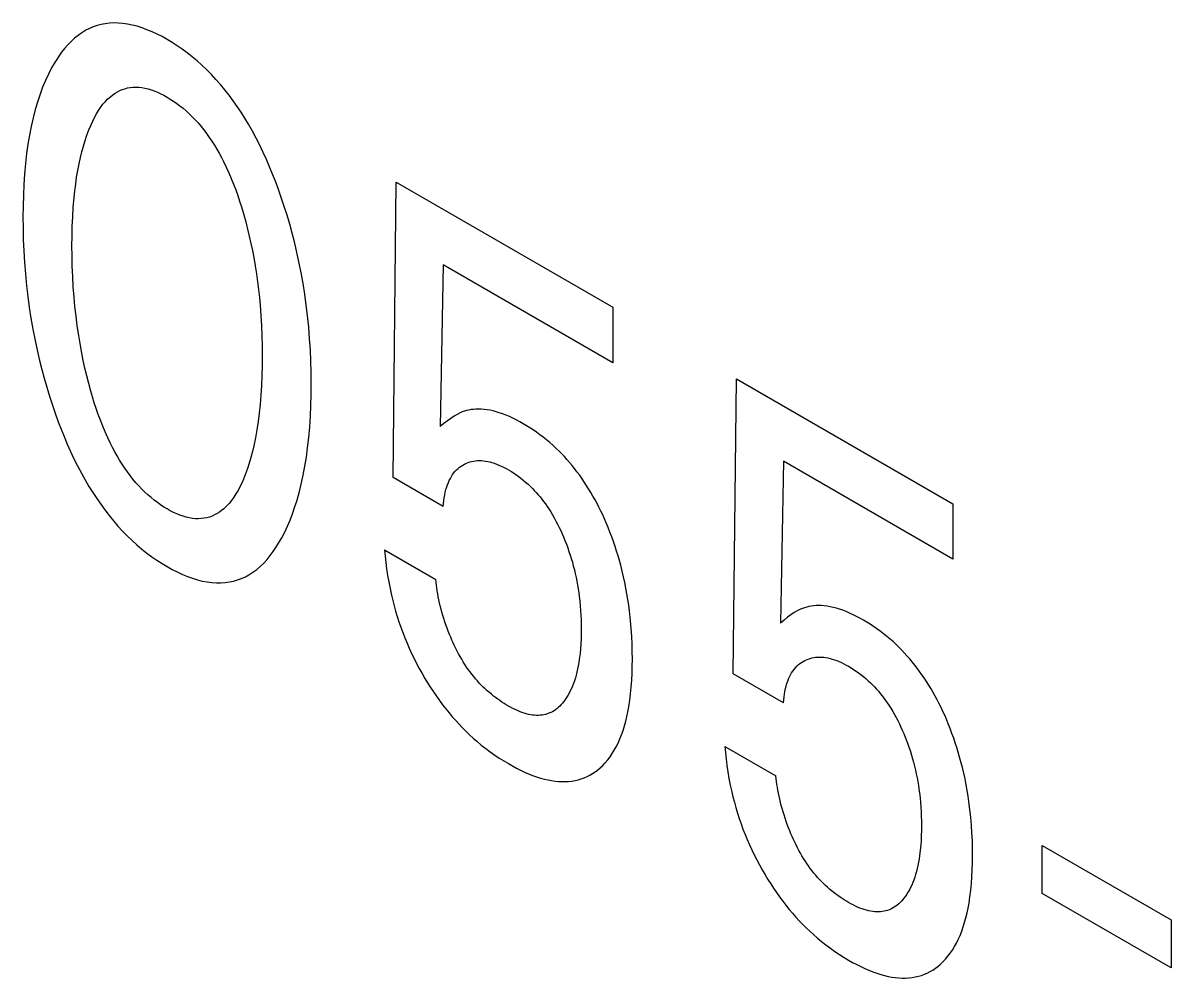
# Model space of a CAD drawing. Extents: x 0 to 420, y 0 to 297.
# Drawn here: x 171.753 to 174.891, y 124.353 to 126.963 of the extents above; entities that cross this region are included whole.
import ezdxf

# ---------------------------------------------------------------- set-up
doc = ezdxf.new("R2010")
doc.units = 0
doc.header["$LTSCALE"] = 23.1
doc.layers.add('40000_ISO', color=7, linetype='CONTINUOUS')

msp = doc.modelspace()

# ---------------------------------------------------------------- linework, layer by layer
at = {"layer": '40000_ISO', "color": 7, "linetype": 'CONTINUOUS'}
for p, q in [((171.9558, 126.9558), (171.9452, 126.9522)), ((171.9668, 126.9588), (171.9558, 126.9558)), ((171.9781, 126.9609), (171.9668, 126.9588)), ((171.9897, 126.9624), (171.9781, 126.9609)), ((172.0016, 126.963), (171.9897, 126.9624)), ((172.0137, 126.9629), (172.0016, 126.963)), ((172.0261, 126.9619), (172.0137, 126.9629)), ((172.039, 126.9601), (172.0261, 126.9619)), ((172.052, 126.9574), (172.039, 126.9601)), ((172.0652, 126.9539), (172.052, 126.9574)), ((172.0786, 126.9497), (172.0652, 126.9539)), ((171.9039, 126.9292), (171.894, 126.9213)), ((171.9142, 126.9365), (171.9039, 126.9292)), ((171.925, 126.9429), (171.9142, 126.9365)), ((171.9349, 126.9479), (171.925, 126.9429)), ((171.9452, 126.9522), (171.9349, 126.9479)), ((172.0921, 126.9447), (172.0786, 126.9497)), ((172.1058, 126.939), (172.0921, 126.9447)), ((172.1195, 126.9326), (172.1058, 126.939)), ((172.1333, 126.9256), (172.1195, 126.9326)), ((172.1471, 126.9179), (172.1333, 126.9256)), ((171.867, 126.8935), (171.8589, 126.8831)), ((171.8756, 126.9034), (171.867, 126.8935)), ((171.8846, 126.9126), (171.8756, 126.9034)), ((171.894, 126.9213), (171.8846, 126.9126)), ((172.1609, 126.9096), (172.1471, 126.9179)), ((172.1747, 126.9007), (172.1609, 126.9096)), ((172.1885, 126.8913), (172.1747, 126.9007)), ((172.2021, 126.8812), (172.1885, 126.8913)), ((171.8437, 126.8609), (171.8409, 126.8565)), ((171.8511, 126.8722), (171.8437, 126.8609)), ((171.8589, 126.8831), (171.8511, 126.8722)), ((172.2157, 126.8706), (172.2021, 126.8812)), ((172.2291, 126.8593), (172.2157, 126.8706)), ((172.2424, 126.8475), (172.2291, 126.8593)), ((171.8315, 126.8402), (171.8227, 126.8232)), ((171.8409, 126.8565), (171.8315, 126.8402)), ((172.2555, 126.8351), (172.2424, 126.8475)), ((172.2683, 126.8221), (172.2555, 126.8351)), ((171.8145, 126.8056), (171.8069, 126.7873)), ((171.8227, 126.8232), (171.8145, 126.8056)), ((172.2807, 126.8087), (172.2683, 126.8221)), ((172.2929, 126.7948), (172.2807, 126.8087)), ((171.7998, 126.7685), (171.7934, 126.7492)), ((171.8069, 126.7873), (171.7998, 126.7685)), ((171.9929, 126.7625), (171.9988, 126.767)), ((171.9988, 126.767), (172.0049, 126.7712)), ((172.0049, 126.7712), (172.0112, 126.7749)), ((172.0112, 126.7749), (172.0178, 126.7783)), ((172.0178, 126.7783), (172.0246, 126.7811)), ((172.0246, 126.7811), (172.0317, 126.7835)), ((172.0317, 126.7835), (172.039, 126.7854)), ((172.039, 126.7854), (172.0465, 126.7868)), ((172.0465, 126.7868), (172.0542, 126.7875)), ((172.0542, 126.7875), (172.0622, 126.7877)), ((172.0622, 126.7877), (172.0701, 126.7874)), ((172.0701, 126.7874), (172.0782, 126.7864)), ((172.0782, 126.7864), (172.0865, 126.7849)), ((172.0865, 126.7849), (172.0949, 126.7829)), ((172.0949, 126.7829), (172.1034, 126.7804)), ((172.1034, 126.7804), (172.112, 126.7773)), ((172.112, 126.7773), (172.1207, 126.7738)), ((172.1207, 126.7738), (172.1295, 126.7698)), ((172.1295, 126.7698), (172.1383, 126.7654)), ((172.1383, 126.7654), (172.1471, 126.7605)), ((172.3048, 126.7805), (172.2929, 126.7948)), ((172.3164, 126.7656), (172.3048, 126.7805)), ((172.3277, 126.7504), (172.3164, 126.7656)), ((171.7934, 126.7492), (171.7867, 126.7268)), ((171.9655, 126.7324), (171.9717, 126.7407)), ((171.9717, 126.7407), (171.9784, 126.7485)), ((171.9784, 126.7485), (171.9854, 126.7558)), ((171.9854, 126.7558), (171.9929, 126.7625)), ((172.1471, 126.7605), (172.1559, 126.7552)), ((172.1559, 126.7552), (172.1647, 126.7495)), ((172.1647, 126.7495), (172.1734, 126.7434)), ((172.1734, 126.7434), (172.1821, 126.7368)), ((172.1821, 126.7368), (172.1907, 126.7299)), ((172.3387, 126.7348), (172.3277, 126.7504)), ((172.3493, 126.7189), (172.3387, 126.7348)), ((171.7808, 126.7038), (171.7755, 126.6802)), ((171.7867, 126.7268), (171.7808, 126.7038)), ((171.9439, 126.6949), (171.9488, 126.7048)), ((171.9488, 126.7048), (171.9541, 126.7144)), ((171.9541, 126.7144), (171.9596, 126.7236)), ((171.9596, 126.7236), (171.9655, 126.7324)), ((172.1907, 126.7299), (172.1993, 126.7226)), ((172.1993, 126.7226), (172.2077, 126.715)), ((172.2077, 126.715), (172.2159, 126.7069)), ((172.2159, 126.7069), (172.224, 126.6985)), ((172.3596, 126.7027), (172.3493, 126.7189)), ((172.3695, 126.6863), (172.3596, 126.7027)), ((171.7755, 126.6802), (171.7708, 126.6561)), ((171.928, 126.6564), (171.9334, 126.6708)), ((171.9334, 126.6708), (171.9392, 126.6847)), ((171.9392, 126.6847), (171.9439, 126.6949)), ((172.224, 126.6985), (172.232, 126.6897)), ((172.232, 126.6897), (172.2399, 126.6804)), ((172.2399, 126.6804), (172.2476, 126.6706)), ((172.2476, 126.6706), (172.2551, 126.6606)), ((172.3802, 126.6674), (172.3695, 126.6863)), ((171.7708, 126.6561), (171.7667, 126.6316)), ((171.9184, 126.6265), (171.923, 126.6416)), ((171.923, 126.6416), (171.928, 126.6564)), ((172.2551, 126.6606), (172.2624, 126.6503)), ((172.2624, 126.6503), (172.2695, 126.6398)), ((172.2695, 126.6398), (172.2763, 126.629)), ((172.3905, 126.6483), (172.3802, 126.6674)), ((172.4004, 126.6289), (172.3905, 126.6483)), ((171.7667, 126.6316), (171.7632, 126.6066)), ((171.9103, 126.5953), (171.9141, 126.6111)), ((171.9141, 126.6111), (171.9184, 126.6265)), ((172.2763, 126.629), (172.2829, 126.6181)), ((172.2829, 126.6181), (172.2893, 126.607)), ((172.4097, 126.6094), (172.4004, 126.6289)), ((172.4187, 126.5898), (172.4097, 126.6094)), ((171.76, 126.5787), (171.7575, 126.5503)), ((171.7632, 126.6066), (171.76, 126.5787)), ((171.903, 126.5597), (171.9064, 126.5777)), ((171.9064, 126.5777), (171.9103, 126.5953)), ((172.2893, 126.607), (172.2954, 126.5958)), ((172.2954, 126.5958), (172.3012, 126.5845)), ((172.3012, 126.5845), (172.3087, 126.5692)), ((172.4272, 126.5701), (172.4187, 126.5898)), ((171.7575, 126.5503), (171.7555, 126.5215)), ((171.8999, 126.5414), (171.903, 126.5597)), ((172.3087, 126.5692), (172.3158, 126.5537)), ((172.3158, 126.5537), (172.3224, 126.5383)), ((172.4353, 126.5503), (172.4272, 126.5701)), ((172.4431, 126.5304), (172.4353, 126.5503)), ((171.7555, 126.5215), (171.7542, 126.4924)), ((171.8949, 126.5041), (171.8972, 126.5229)), ((171.8972, 126.5229), (171.8999, 126.5414)), ((172.3224, 126.5383), (172.3287, 126.5227)), ((172.3287, 126.5227), (172.3345, 126.5071)), ((172.4505, 126.5106), (172.4431, 126.5304)), ((172.7648, 125.7212), (172.7735, 126.5277)), ((172.7735, 126.5277), (173.3651, 126.1862)), ((171.7542, 126.4924), (171.7534, 126.4629)), ((171.8907, 126.4594), (171.8929, 126.485)), ((171.8929, 126.485), (171.8949, 126.5041)), ((172.3345, 126.5071), (172.3401, 126.4915)), ((172.3401, 126.4915), (172.3453, 126.4759)), ((172.4591, 126.4861), (172.4505, 126.5106)), ((172.4673, 126.4618), (172.4591, 126.4861)), ((171.7534, 126.4629), (171.7531, 126.4331)), ((171.8891, 126.4335), (171.8907, 126.4594)), ((172.3453, 126.4759), (172.3502, 126.4603)), ((172.3502, 126.4603), (172.3549, 126.4447)), ((172.4749, 126.4374), (172.4673, 126.4618)), ((171.7531, 126.4331), (171.7534, 126.4025)), ((171.888, 126.4072), (171.8891, 126.4335)), ((172.3549, 126.4447), (172.3565, 126.4392)), ((172.3565, 126.4392), (172.362, 126.4194)), ((172.362, 126.4194), (172.3671, 126.3998)), ((172.4821, 126.4132), (172.4749, 126.4374)), ((171.7534, 126.4025), (171.7541, 126.3716)), ((171.8873, 126.3806), (171.888, 126.4072)), ((172.3671, 126.3998), (172.3718, 126.3802)), ((172.4888, 126.3889), (172.4821, 126.4132)), ((172.495, 126.3648), (172.4888, 126.3889)), ((171.7541, 126.3716), (171.7555, 126.3404)), ((171.8871, 126.3538), (171.8873, 126.3806)), ((172.3718, 126.3802), (172.3762, 126.3606)), ((172.3762, 126.3606), (172.3802, 126.3412)), ((172.5008, 126.3407), (172.495, 126.3648)), ((171.7555, 126.3404), (171.7574, 126.3089)), ((171.8873, 126.3263), (171.8871, 126.3538)), ((171.8879, 126.2986), (171.8873, 126.3263)), ((172.3802, 126.3412), (172.3839, 126.3219)), ((172.5074, 126.3107), (172.5008, 126.3407)), ((171.7574, 126.3089), (171.7599, 126.2771)), ((171.8891, 126.2707), (171.8879, 126.2986)), ((172.3839, 126.3219), (172.3877, 126.2998)), ((172.3877, 126.2998), (172.3912, 126.2779)), ((172.5134, 126.2808), (172.5074, 126.3107)), ((172.9016, 126.3022), (172.8937, 125.8602)), ((173.3651, 126.0347), (172.9016, 126.3022)), ((171.7599, 126.2771), (171.763, 126.2451)), ((171.8907, 126.2424), (171.8891, 126.2707)), ((172.3912, 126.2779), (172.3942, 126.2561)), ((172.5187, 126.2511), (172.5134, 126.2808)), ((171.763, 126.2451), (171.7665, 126.2156)), ((171.8928, 126.214), (171.8907, 126.2424)), ((172.3942, 126.2561), (172.3969, 126.2344)), ((172.3969, 126.2344), (172.3992, 126.2129)), ((172.5234, 126.2216), (172.5187, 126.2511)), ((171.7665, 126.2156), (171.7705, 126.186)), ((171.8952, 126.1879), (171.8928, 126.214)), ((172.3992, 126.2129), (172.4012, 126.1915)), ((172.5275, 126.1923), (172.5234, 126.2216)), ((171.7705, 126.186), (171.7751, 126.1561)), ((171.8981, 126.1617), (171.8952, 126.1879)), ((172.4012, 126.1915), (172.4034, 126.1634)), ((172.5309, 126.1633), (172.5275, 126.1923)), ((173.3651, 126.1862), (173.3651, 126.0347)), ((171.7751, 126.1561), (171.7803, 126.126)), ((171.9015, 126.1352), (171.8981, 126.1617)), ((172.4034, 126.1634), (172.405, 126.1356)), ((172.5341, 126.1317), (172.5309, 126.1633)), ((171.7803, 126.126), (171.7862, 126.0957)), ((171.9055, 126.1086), (171.9015, 126.1352)), ((171.91, 126.0818), (171.9055, 126.1086)), ((172.405, 126.1356), (172.4062, 126.108)), ((172.4062, 126.108), (172.4068, 126.0807)), ((172.5367, 126.1004), (172.5341, 126.1317)), ((171.7862, 126.0957), (171.7927, 126.0653)), ((171.9138, 126.0612), (171.91, 126.0818)), ((172.4068, 126.0807), (172.407, 126.0536)), ((172.5386, 126.0695), (172.5367, 126.1004)), ((171.7927, 126.0653), (171.7984, 126.041)), ((171.9179, 126.0406), (171.9138, 126.0612)), ((172.407, 126.0536), (172.4068, 126.0264)), ((172.5399, 126.0388), (172.5386, 126.0695)), ((171.7984, 126.041), (171.8045, 126.0166)), ((171.8045, 126.0166), (171.8111, 125.9922)), ((171.9225, 126.0199), (171.9179, 126.0406)), ((171.9274, 125.9991), (171.9225, 126.0199)), ((172.4068, 126.0264), (172.4062, 125.9994)), ((172.5407, 126.0083), (172.5399, 126.0388)), ((171.8111, 125.9922), (171.8182, 125.9676)), ((171.9328, 125.9782), (171.9274, 125.9991)), ((172.4062, 125.9994), (172.4051, 125.9727)), ((172.541, 125.9782), (172.5407, 126.0083)), ((173.6946, 125.1843), (173.7033, 125.9909)), ((173.7033, 125.9909), (174.2949, 125.6493)), ((171.8182, 125.9676), (171.8257, 125.943)), ((171.9385, 125.9572), (171.9328, 125.9782)), ((171.9432, 125.9413), (171.9385, 125.9572)), ((172.4051, 125.9727), (172.4035, 125.9464)), ((172.5408, 125.948), (172.541, 125.9782)), ((171.8257, 125.943), (171.8337, 125.9184)), ((171.8337, 125.9184), (171.8422, 125.8937)), ((171.9481, 125.9253), (171.9432, 125.9413)), ((171.9533, 125.9093), (171.9481, 125.9253)), ((172.4013, 125.9204), (172.3989, 125.8971)), ((172.4035, 125.9464), (172.4013, 125.9204)), ((172.5387, 125.8884), (172.54, 125.918)), ((172.54, 125.918), (172.5408, 125.948)), ((171.8422, 125.8937), (171.8496, 125.8734)), ((171.9588, 125.8934), (171.9533, 125.9093)), ((171.9647, 125.8774), (171.9588, 125.8934)), ((172.3989, 125.8971), (172.396, 125.8742)), ((172.5368, 125.8592), (172.5387, 125.8884)), ((172.9313, 125.8888), (172.9221, 125.8827)), ((172.9395, 125.8935), (172.9313, 125.8888)), ((172.948, 125.8977), (172.9395, 125.8935)), ((172.9536, 125.9001), (172.948, 125.8977)), ((172.9595, 125.9021), (172.9536, 125.9001)), ((172.9655, 125.9039), (172.9595, 125.9021)), ((172.9716, 125.9053), (172.9655, 125.9039)), ((172.9778, 125.9065), (172.9716, 125.9053)), ((172.9842, 125.9073), (172.9778, 125.9065)), ((172.9907, 125.9078), (172.9842, 125.9073)), ((172.9974, 125.908), (172.9907, 125.9078)), ((173.0052, 125.9078), (172.9974, 125.908)), ((173.0132, 125.9072), (173.0052, 125.9078)), ((173.0214, 125.9062), (173.0132, 125.9072)), ((173.0296, 125.9047), (173.0214, 125.9062)), ((173.0379, 125.9029), (173.0296, 125.9047)), ((173.0463, 125.9007), (173.0379, 125.9029)), ((173.0548, 125.8981), (173.0463, 125.9007)), ((173.0641, 125.8949), (173.0548, 125.8981)), ((173.0733, 125.8913), (173.0641, 125.8949)), ((173.0827, 125.8874), (173.0733, 125.8913)), ((173.0921, 125.883), (173.0827, 125.8874)), ((171.8496, 125.8734), (171.8574, 125.853)), ((171.971, 125.8615), (171.9647, 125.8774)), ((171.9776, 125.8456), (171.971, 125.8615)), ((172.396, 125.8742), (172.3926, 125.8517)), ((172.5343, 125.8304), (172.5368, 125.8592)), ((172.9033, 125.8684), (172.8937, 125.8602)), ((172.9132, 125.8762), (172.9033, 125.8684)), ((172.9221, 125.8827), (172.9132, 125.8762)), ((173.1015, 125.8784), (173.0921, 125.883)), ((173.1109, 125.8734), (173.1015, 125.8784)), ((173.1203, 125.8681), (173.1109, 125.8734)), ((173.1295, 125.8626), (173.1203, 125.8681)), ((173.1387, 125.8569), (173.1295, 125.8626)), ((173.1479, 125.8509), (173.1387, 125.8569)), ((171.8574, 125.853), (171.8655, 125.8327)), ((171.8655, 125.8327), (171.8741, 125.8125)), ((171.9847, 125.8298), (171.9776, 125.8456)), ((171.9923, 125.8141), (171.9847, 125.8298)), ((172.3887, 125.8296), (172.3842, 125.808)), ((172.3926, 125.8517), (172.3887, 125.8296)), ((172.5311, 125.8021), (172.5343, 125.8304)), ((173.157, 125.8445), (173.1479, 125.8509)), ((173.1662, 125.8379), (173.157, 125.8445)), ((173.1752, 125.831), (173.1662, 125.8379)), ((173.1842, 125.8238), (173.1752, 125.831)), ((173.1932, 125.8163), (173.1842, 125.8238)), ((171.8741, 125.8125), (171.8831, 125.7923)), ((171.8831, 125.7923), (171.8925, 125.7723)), ((171.9981, 125.8026), (171.9923, 125.8141)), ((172.0042, 125.7912), (171.9981, 125.8026)), ((172.3804, 125.7919), (172.3762, 125.776)), ((172.3842, 125.808), (172.3804, 125.7919)), ((172.5277, 125.7766), (172.5311, 125.8021)), ((173.2021, 125.8084), (173.1932, 125.8163)), ((173.2108, 125.8003), (173.2021, 125.8084)), ((173.2182, 125.7931), (173.2108, 125.8003)), ((173.2255, 125.7856), (173.2182, 125.7931)), ((171.8925, 125.7723), (171.9024, 125.7525)), ((172.0106, 125.7799), (172.0042, 125.7912)), ((172.0172, 125.7687), (172.0106, 125.7799)), ((172.024, 125.7577), (172.0172, 125.7687)), ((172.3717, 125.7606), (172.3667, 125.7455)), ((172.3762, 125.776), (172.3717, 125.7606)), ((172.5236, 125.7516), (172.5277, 125.7766)), ((172.9649, 125.76), (172.9696, 125.7619)), ((172.9696, 125.7619), (172.9744, 125.7635)), ((172.9744, 125.7635), (172.9794, 125.7649)), ((172.9794, 125.7649), (172.9845, 125.766)), ((172.9845, 125.766), (172.9898, 125.7667)), ((172.9898, 125.7667), (172.9951, 125.7672)), ((172.9951, 125.7672), (173.0005, 125.7673)), ((173.0005, 125.7673), (173.0061, 125.7672)), ((173.0061, 125.7672), (173.0117, 125.7667)), ((173.0117, 125.7667), (173.0174, 125.766)), ((173.0174, 125.766), (173.0232, 125.7649)), ((173.0232, 125.7649), (173.029, 125.7635)), ((173.029, 125.7635), (173.035, 125.7619)), ((173.035, 125.7619), (173.0413, 125.7599)), ((173.2328, 125.778), (173.2255, 125.7856)), ((173.2399, 125.7701), (173.2328, 125.778)), ((173.2469, 125.7621), (173.2399, 125.7701)), ((173.2538, 125.7538), (173.2469, 125.7621)), ((173.8314, 125.7654), (173.8235, 125.3234)), ((174.2949, 125.4978), (173.8314, 125.7654)), ((171.9024, 125.7525), (171.9128, 125.7328)), ((171.9128, 125.7328), (171.9237, 125.7133)), ((172.0311, 125.747), (172.024, 125.7577)), ((172.0384, 125.7365), (172.0311, 125.747)), ((172.046, 125.7262), (172.0384, 125.7365)), ((172.3614, 125.7307), (172.3556, 125.7164)), ((172.3667, 125.7455), (172.3614, 125.7307)), ((172.519, 125.727), (172.5236, 125.7516)), ((172.9275, 125.7289), (172.9309, 125.7337)), ((172.9309, 125.7337), (172.9345, 125.738)), ((172.9345, 125.738), (172.9383, 125.742)), ((172.9383, 125.742), (172.9424, 125.7457)), ((172.9424, 125.7457), (172.9466, 125.7492)), ((172.9466, 125.7492), (172.951, 125.7523)), ((172.951, 125.7523), (172.9555, 125.7552)), ((172.9555, 125.7552), (172.9603, 125.7578)), ((172.9603, 125.7578), (172.9649, 125.76)), ((173.0413, 125.7599), (173.0476, 125.7576)), ((173.0476, 125.7576), (173.054, 125.755)), ((173.054, 125.755), (173.0604, 125.7521)), ((173.0604, 125.7521), (173.0668, 125.7489)), ((173.0668, 125.7489), (173.0733, 125.7456)), ((173.0733, 125.7456), (173.0798, 125.7419)), ((173.0798, 125.7419), (173.0866, 125.7379)), ((173.0866, 125.7379), (173.0934, 125.7336)), ((173.0934, 125.7336), (173.1002, 125.7291)), ((173.1002, 125.7291), (173.1069, 125.7243)), ((173.2606, 125.7454), (173.2538, 125.7538)), ((173.2673, 125.7368), (173.2606, 125.7454)), ((173.2738, 125.7281), (173.2673, 125.7368)), ((171.9237, 125.7133), (171.9336, 125.6966)), ((172.0538, 125.7163), (172.046, 125.7262)), ((172.0618, 125.7067), (172.0538, 125.7163)), ((172.0697, 125.6979), (172.0618, 125.7067)), ((172.0778, 125.6893), (172.0697, 125.6979)), ((172.351, 125.7058), (172.3461, 125.6955)), ((172.3556, 125.7164), (172.351, 125.7058)), ((172.5079, 125.6795), (172.5138, 125.703)), ((172.5138, 125.703), (172.519, 125.727)), ((172.9016, 125.6421), (172.7648, 125.7212)), ((172.9114, 125.6951), (172.9135, 125.7013)), ((172.9135, 125.7013), (172.9159, 125.7073)), ((172.9159, 125.7073), (172.9184, 125.7131)), ((172.9184, 125.7131), (172.9212, 125.7187)), ((172.9212, 125.7187), (172.9242, 125.7239)), ((172.9242, 125.7239), (172.9275, 125.7289)), ((173.1069, 125.7243), (173.1136, 125.7193)), ((173.1136, 125.7193), (173.1203, 125.714)), ((173.1203, 125.714), (173.1269, 125.7084)), ((173.1269, 125.7084), (173.1335, 125.7026)), ((173.1335, 125.7026), (173.14, 125.6965)), ((173.2802, 125.7192), (173.2738, 125.7281)), ((173.2864, 125.7101), (173.2802, 125.7192)), ((173.2928, 125.7004), (173.2864, 125.7101)), ((173.299, 125.6905), (173.2928, 125.7004)), ((171.9336, 125.6966), (171.9439, 125.6801)), ((171.9439, 125.6801), (171.9546, 125.6638)), ((172.0861, 125.6812), (172.0778, 125.6893)), ((172.0946, 125.6734), (172.0861, 125.6812)), ((172.1031, 125.666), (172.0946, 125.6734)), ((172.3294, 125.6669), (172.3232, 125.6582)), ((172.3353, 125.676), (172.3294, 125.6669)), ((172.3409, 125.6856), (172.3353, 125.676)), ((172.3461, 125.6955), (172.3409, 125.6856)), ((172.5014, 125.6566), (172.5079, 125.6795)), ((172.9044, 125.6658), (172.9058, 125.6734)), ((172.9058, 125.6734), (172.9074, 125.6809)), ((172.9074, 125.6809), (172.9093, 125.6881)), ((172.9093, 125.6881), (172.9114, 125.6951)), ((173.14, 125.6965), (173.1454, 125.6911)), ((173.1454, 125.6911), (173.1507, 125.6855)), ((173.1507, 125.6855), (173.156, 125.6798)), ((173.156, 125.6798), (173.1612, 125.6739)), ((173.1612, 125.6739), (173.1663, 125.6678)), ((173.1663, 125.6678), (173.1713, 125.6616)), ((173.3051, 125.6805), (173.299, 125.6905)), ((173.3109, 125.6704), (173.3051, 125.6805)), ((173.3166, 125.6602), (173.3109, 125.6704)), ((171.9546, 125.6638), (171.9656, 125.6479)), ((171.9656, 125.6479), (171.9769, 125.6324)), ((172.1118, 125.659), (172.1031, 125.666)), ((172.1205, 125.6524), (172.1118, 125.659)), ((172.1293, 125.6462), (172.1205, 125.6524)), ((172.1382, 125.6404), (172.1293, 125.6462)), ((172.1471, 125.6351), (172.1382, 125.6404)), ((172.1559, 125.6302), (172.1471, 125.6351)), ((172.3019, 125.6353), (172.296, 125.6306)), ((172.3094, 125.6424), (172.3019, 125.6353)), ((172.3165, 125.65), (172.3094, 125.6424)), ((172.3232, 125.6582), (172.3165, 125.65)), ((172.4896, 125.6214), (172.4957, 125.6388)), ((172.4957, 125.6388), (172.5014, 125.6566)), ((172.9016, 125.6421), (172.9023, 125.6502)), ((172.9023, 125.6502), (172.9033, 125.6581)), ((172.9033, 125.6581), (172.9044, 125.6658)), ((173.1713, 125.6616), (173.1762, 125.6552)), ((173.1762, 125.6552), (173.181, 125.6487)), ((173.181, 125.6487), (173.1856, 125.6421)), ((173.1856, 125.6421), (173.1902, 125.6354)), ((173.1902, 125.6354), (173.1954, 125.6272)), ((173.3221, 125.6499), (173.3166, 125.6602)), ((173.3274, 125.6396), (173.3221, 125.6499)), ((173.3326, 125.6291), (173.3274, 125.6396)), ((174.2949, 125.6493), (174.2949, 125.4978)), ((171.9769, 125.6324), (171.9886, 125.6172)), ((171.9886, 125.6172), (172.0006, 125.6025)), ((172.1648, 125.6257), (172.1559, 125.6302)), ((172.1736, 125.6218), (172.1648, 125.6257)), ((172.1823, 125.6183), (172.1736, 125.6218)), ((172.191, 125.6153), (172.1823, 125.6183)), ((172.1996, 125.6128), (172.191, 125.6153)), ((172.208, 125.6108), (172.1996, 125.6128)), ((172.2163, 125.6094), (172.208, 125.6108)), ((172.2244, 125.6085), (172.2163, 125.6094)), ((172.2324, 125.6083), (172.2244, 125.6085)), ((172.2404, 125.6086), (172.2324, 125.6083)), ((172.2482, 125.6095), (172.2404, 125.6086)), ((172.2557, 125.611), (172.2482, 125.6095)), ((172.263, 125.6131), (172.2557, 125.611)), ((172.2701, 125.6157), (172.263, 125.6131)), ((172.277, 125.6187), (172.2701, 125.6157)), ((172.2836, 125.6223), (172.277, 125.6187)), ((172.2899, 125.6262), (172.2836, 125.6223)), ((172.296, 125.6306), (172.2899, 125.6262)), ((172.476, 125.588), (172.483, 125.6045)), ((172.483, 125.6045), (172.4896, 125.6214)), ((173.1954, 125.6272), (173.2004, 125.619)), ((173.2004, 125.619), (173.2052, 125.6106)), ((173.2052, 125.6106), (173.2098, 125.6021)), ((173.3376, 125.6186), (173.3326, 125.6291)), ((173.3424, 125.6081), (173.3376, 125.6186)), ((173.347, 125.5975), (173.3424, 125.6081)), ((172.0006, 125.6025), (172.0128, 125.5883)), ((172.0128, 125.5883), (172.0253, 125.5747)), ((172.0253, 125.5747), (172.0382, 125.5615)), ((172.4685, 125.5721), (172.476, 125.588)), ((173.2098, 125.6021), (173.2143, 125.5935)), ((173.2143, 125.5935), (173.2186, 125.5848)), ((173.2186, 125.5848), (173.2227, 125.5761)), ((173.2227, 125.5761), (173.2266, 125.5674)), ((173.3524, 125.5846), (173.347, 125.5975)), ((173.3575, 125.5717), (173.3524, 125.5846)), ((172.0382, 125.5615), (172.0513, 125.5489)), ((172.0513, 125.5489), (172.0646, 125.5369)), ((172.4446, 125.5299), (172.4519, 125.5417)), ((172.4519, 125.5417), (172.4604, 125.5566)), ((172.4604, 125.5566), (172.4685, 125.5721)), ((173.2266, 125.5674), (173.2304, 125.5586)), ((173.2304, 125.5586), (173.2344, 125.5487)), ((173.2344, 125.5487), (173.2383, 125.5389)), ((173.3624, 125.5588), (173.3575, 125.5717)), ((173.3671, 125.5458), (173.3624, 125.5588)), ((173.3715, 125.5329), (173.3671, 125.5458)), ((172.0646, 125.5369), (172.0781, 125.5255)), ((172.0781, 125.5255), (172.0917, 125.5147)), ((172.0917, 125.5147), (172.1055, 125.5046)), ((172.4287, 125.5076), (172.4368, 125.5185)), ((172.4368, 125.5185), (172.4446, 125.5299)), ((172.7416, 125.523), (172.743, 125.506)), ((172.7416, 125.523), (172.8814, 125.4423)), ((173.2383, 125.5389), (173.2419, 125.529)), ((173.2419, 125.529), (173.2454, 125.5191)), ((173.2454, 125.5191), (173.2487, 125.5092)), ((173.3756, 125.52), (173.3715, 125.5329)), ((173.3796, 125.507), (173.3756, 125.52)), ((172.1055, 125.5046), (172.1193, 125.495)), ((172.1193, 125.495), (172.1332, 125.486)), ((172.1332, 125.486), (172.1471, 125.4777)), ((172.392, 125.4698), (172.4018, 125.4783)), ((172.4018, 125.4783), (172.4112, 125.4874)), ((172.4112, 125.4874), (172.4202, 125.4972)), ((172.4202, 125.4972), (172.4287, 125.5076)), ((172.743, 125.506), (172.7448, 125.4887)), ((172.7448, 125.4887), (172.7471, 125.4712)), ((173.2487, 125.5092), (173.2518, 125.4994)), ((173.2518, 125.4994), (173.2546, 125.4895)), ((173.2546, 125.4895), (173.2573, 125.4797)), ((173.2573, 125.4797), (173.2601, 125.4691)), ((173.3833, 125.4941), (173.3796, 125.507)), ((173.3868, 125.4813), (173.3833, 125.4941)), ((173.3908, 125.4655), (173.3868, 125.4813)), ((172.1471, 125.4777), (172.161, 125.47)), ((172.161, 125.47), (172.1749, 125.4629)), ((172.1749, 125.4629), (172.1888, 125.4564)), ((172.1888, 125.4564), (172.2026, 125.4507)), ((172.2026, 125.4507), (172.2162, 125.4457)), ((172.3506, 125.4453), (172.3609, 125.4499)), ((172.3609, 125.4499), (172.3708, 125.4552)), ((172.3708, 125.4552), (172.3816, 125.4621)), ((172.3816, 125.4621), (172.392, 125.4698)), ((172.7471, 125.4712), (172.7497, 125.4535)), ((172.7497, 125.4535), (172.7528, 125.4356)), ((173.2601, 125.4691), (173.2626, 125.4585)), ((173.2626, 125.4585), (173.2649, 125.4479)), ((173.2649, 125.4479), (173.267, 125.4374)), ((173.3945, 125.4497), (173.3908, 125.4655)), ((173.3979, 125.4341), (173.3945, 125.4497)), ((172.2162, 125.4457), (172.2297, 125.4416)), ((172.2297, 125.4416), (172.2431, 125.4382)), ((172.2431, 125.4382), (172.2562, 125.4356)), ((172.2562, 125.4356), (172.2691, 125.4339)), ((172.2691, 125.4339), (172.2817, 125.4331)), ((172.2817, 125.4331), (172.2939, 125.4331)), ((172.2939, 125.4331), (172.3059, 125.434)), ((172.3059, 125.434), (172.3176, 125.4357)), ((172.3176, 125.4357), (172.3289, 125.4382)), ((172.3289, 125.4382), (172.3399, 125.4414)), ((172.3399, 125.4414), (172.3506, 125.4453)), ((172.7528, 125.4356), (172.7563, 125.4176)), ((172.7563, 125.4176), (172.7603, 125.3995)), ((172.8821, 125.4349), (172.8814, 125.4423)), ((172.883, 125.4272), (172.8821, 125.4349)), ((172.884, 125.4194), (172.883, 125.4272)), ((172.8852, 125.4115), (172.884, 125.4194)), ((173.267, 125.4374), (173.2689, 125.427)), ((173.2689, 125.427), (173.2706, 125.4166)), ((173.2706, 125.4166), (173.2722, 125.4062)), ((173.4011, 125.4185), (173.3979, 125.4341)), ((173.4039, 125.403), (173.4011, 125.4185)), ((172.7603, 125.3995), (172.7638, 125.3849)), ((172.7638, 125.3849), (172.7676, 125.3703)), ((172.8866, 125.4034), (172.8852, 125.4115)), ((172.8881, 125.3953), (172.8866, 125.4034)), ((172.8898, 125.387), (172.8881, 125.3953)), ((172.8917, 125.3786), (172.8898, 125.387)), ((173.2722, 125.4062), (173.2735, 125.396)), ((173.2735, 125.396), (173.275, 125.3829)), ((173.4064, 125.3875), (173.4039, 125.403)), ((173.4087, 125.3722), (173.4064, 125.3875)), ((172.7676, 125.3703), (172.7717, 125.3557)), ((172.7717, 125.3557), (172.7761, 125.3411)), ((172.8937, 125.3701), (172.8917, 125.3786)), ((172.8958, 125.3616), (172.8937, 125.3701)), ((172.8982, 125.353), (172.8958, 125.3616)), ((172.9007, 125.3444), (172.8982, 125.353)), ((173.275, 125.3829), (173.2763, 125.37)), ((173.2763, 125.37), (173.2772, 125.3573)), ((173.2772, 125.3573), (173.278, 125.3446)), ((173.4107, 125.357), (173.4087, 125.3722)), ((173.4137, 125.3298), (173.4107, 125.357)), ((173.8693, 125.3567), (173.8611, 125.3519)), ((173.8778, 125.3609), (173.8693, 125.3567)), ((173.8835, 125.3633), (173.8778, 125.3609)), ((173.8893, 125.3653), (173.8835, 125.3633)), ((173.8953, 125.3671), (173.8893, 125.3653)), ((173.9014, 125.3685), (173.8953, 125.3671)), ((173.9076, 125.3697), (173.9014, 125.3685)), ((173.914, 125.3705), (173.9076, 125.3697)), ((173.9206, 125.371), (173.914, 125.3705)), ((173.9272, 125.3712), (173.9206, 125.371)), ((173.9351, 125.371), (173.9272, 125.3712)), ((173.9431, 125.3704), (173.9351, 125.371)), ((173.9512, 125.3694), (173.9431, 125.3704)), ((173.9594, 125.3679), (173.9512, 125.3694)), ((173.9677, 125.3661), (173.9594, 125.3679)), ((173.9762, 125.3639), (173.9677, 125.3661)), ((173.9846, 125.3613), (173.9762, 125.3639)), ((173.9939, 125.3581), (173.9846, 125.3613)), ((174.0032, 125.3545), (173.9939, 125.3581)), ((174.0125, 125.3506), (174.0032, 125.3545)), ((172.7761, 125.3411), (172.7808, 125.3264)), ((172.7808, 125.3264), (172.7859, 125.3118)), ((172.9033, 125.3357), (172.9007, 125.3444)), ((172.9061, 125.327), (172.9033, 125.3357)), ((172.9091, 125.3183), (172.9061, 125.327)), ((173.278, 125.3446), (173.2785, 125.332)), ((173.2785, 125.332), (173.2788, 125.3196)), ((173.4156, 125.3084), (173.4137, 125.3298)), ((173.8331, 125.3316), (173.8235, 125.3234)), ((173.843, 125.3394), (173.8331, 125.3316)), ((173.8519, 125.3459), (173.843, 125.3394)), ((173.8611, 125.3519), (173.8519, 125.3459)), ((174.0219, 125.3462), (174.0125, 125.3506)), ((174.0313, 125.3416), (174.0219, 125.3462)), ((174.0407, 125.3366), (174.0313, 125.3416)), ((174.0501, 125.3312), (174.0407, 125.3366)), ((174.0593, 125.3258), (174.0501, 125.3312)), ((174.0685, 125.3201), (174.0593, 125.3258)), ((172.7859, 125.3118), (172.7912, 125.2971)), ((172.7912, 125.2971), (172.797, 125.2825)), ((172.9122, 125.3096), (172.9091, 125.3183)), ((172.9154, 125.3009), (172.9122, 125.3096)), ((172.9189, 125.2923), (172.9154, 125.3009)), ((172.9221, 125.2845), (172.9189, 125.2923)), ((173.2788, 125.2935), (173.2784, 125.2798)), ((173.2788, 125.3196), (173.2789, 125.3073)), ((173.2789, 125.3073), (173.2788, 125.2935)), ((173.417, 125.2871), (173.4156, 125.3084)), ((174.0777, 125.314), (174.0685, 125.3201)), ((174.0868, 125.3077), (174.0777, 125.314)), ((174.096, 125.3011), (174.0868, 125.3077)), ((174.105, 125.2942), (174.096, 125.3011)), ((174.1141, 125.287), (174.105, 125.2942)), ((172.797, 125.2825), (172.8028, 125.2685)), ((172.8028, 125.2685), (172.8089, 125.2545)), ((172.9254, 125.2767), (172.9221, 125.2845)), ((172.9289, 125.2691), (172.9254, 125.2767)), ((172.9324, 125.2614), (172.9289, 125.2691)), ((172.9362, 125.2538), (172.9324, 125.2614)), ((173.2778, 125.2663), (173.2768, 125.2531)), ((173.2784, 125.2798), (173.2778, 125.2663)), ((173.418, 125.2661), (173.417, 125.2871)), ((173.4185, 125.2452), (173.418, 125.2661)), ((174.123, 125.2795), (174.1141, 125.287)), ((174.1319, 125.2716), (174.123, 125.2795)), ((174.1406, 125.2635), (174.1319, 125.2716)), ((174.148, 125.2563), (174.1406, 125.2635)), ((172.8089, 125.2545), (172.8153, 125.2405)), ((172.8153, 125.2405), (172.8221, 125.2266)), ((172.94, 125.2463), (172.9362, 125.2538)), ((172.9439, 125.2389), (172.94, 125.2463)), ((172.948, 125.2316), (172.9439, 125.2389)), ((172.9522, 125.2243), (172.948, 125.2316)), ((173.2756, 125.24), (173.2736, 125.224)), ((173.2768, 125.2531), (173.2756, 125.24)), ((173.4187, 125.2246), (173.4185, 125.2452)), ((173.9042, 125.2267), (173.9092, 125.2281)), ((173.9092, 125.2281), (173.9143, 125.2292)), ((173.9143, 125.2292), (173.9196, 125.2299)), ((173.9196, 125.2299), (173.9249, 125.2304)), ((173.9249, 125.2304), (173.9303, 125.2305)), ((173.9303, 125.2305), (173.9359, 125.2304)), ((173.9359, 125.2304), (173.9415, 125.2299)), ((173.9415, 125.2299), (173.9472, 125.2291)), ((173.9472, 125.2291), (173.953, 125.2281)), ((173.953, 125.2281), (173.9588, 125.2267)), ((174.1554, 125.2488), (174.148, 125.2563)), ((174.1626, 125.2412), (174.1554, 125.2488)), ((174.1697, 125.2333), (174.1626, 125.2412)), ((174.1767, 125.2253), (174.1697, 125.2333)), ((172.8221, 125.2266), (172.8291, 125.2129)), ((172.8291, 125.2129), (172.8363, 125.1992)), ((172.8363, 125.1992), (172.8439, 125.1856)), ((172.9565, 125.2172), (172.9522, 125.2243)), ((172.961, 125.2102), (172.9565, 125.2172)), ((172.9655, 125.2032), (172.961, 125.2102)), ((172.9702, 125.1965), (172.9655, 125.2032)), ((172.975, 125.1898), (172.9702, 125.1965)), ((173.269, 125.1979), (173.2672, 125.1895)), ((173.2707, 125.2065), (173.269, 125.1979)), ((173.2723, 125.2152), (173.2707, 125.2065)), ((173.2736, 125.224), (173.2723, 125.2152)), ((173.4179, 125.1861), (173.4185, 125.2052)), ((173.4185, 125.2052), (173.4187, 125.2246)), ((173.8573, 125.1921), (173.8607, 125.1968)), ((173.8607, 125.1968), (173.8643, 125.2012)), ((173.8643, 125.2012), (173.8681, 125.2052)), ((173.8681, 125.2052), (173.8722, 125.2089)), ((173.8722, 125.2089), (173.8764, 125.2124)), ((173.8764, 125.2124), (173.8808, 125.2155)), ((173.8808, 125.2155), (173.8854, 125.2184)), ((173.8854, 125.2184), (173.8901, 125.221)), ((173.8901, 125.221), (173.8947, 125.2232)), ((173.8947, 125.2232), (173.8994, 125.2251)), ((173.8994, 125.2251), (173.9042, 125.2267)), ((173.9588, 125.2267), (173.9648, 125.2251)), ((173.9648, 125.2251), (173.9711, 125.2231)), ((173.9711, 125.2231), (173.9774, 125.2208)), ((173.9774, 125.2208), (173.9838, 125.2182)), ((173.9838, 125.2182), (173.9902, 125.2153)), ((173.9902, 125.2153), (173.9966, 125.2121)), ((173.9966, 125.2121), (174.0031, 125.2087)), ((174.0031, 125.2087), (174.0096, 125.2051)), ((174.0096, 125.2051), (174.0164, 125.2011)), ((174.0164, 125.2011), (174.0232, 125.1968)), ((174.0232, 125.1968), (174.03, 125.1923)), ((174.1836, 125.217), (174.1767, 125.2253)), ((174.1904, 125.2086), (174.1836, 125.217)), ((174.1971, 125.2), (174.1904, 125.2086)), ((174.2036, 125.1913), (174.1971, 125.2)), ((172.8439, 125.1856), (172.8517, 125.1722)), ((172.8517, 125.1722), (172.8592, 125.1598)), ((172.9799, 125.1834), (172.975, 125.1898)), ((172.985, 125.177), (172.9799, 125.1834)), ((172.99, 125.171), (172.985, 125.177)), ((172.9952, 125.1651), (172.99, 125.171)), ((173.0004, 125.1594), (172.9952, 125.1651)), ((173.2604, 125.1654), (173.2577, 125.1578)), ((173.2628, 125.1733), (173.2604, 125.1654)), ((173.2651, 125.1813), (173.2628, 125.1733)), ((173.2672, 125.1895), (173.2651, 125.1813)), ((173.4156, 125.1485), (173.417, 125.1671)), ((173.417, 125.1671), (173.4179, 125.1861)), ((173.8314, 125.1053), (173.6946, 125.1843)), ((173.8412, 125.1583), (173.8433, 125.1645)), ((173.8433, 125.1645), (173.8457, 125.1705)), ((173.8457, 125.1705), (173.8482, 125.1763)), ((173.8482, 125.1763), (173.851, 125.1818)), ((173.851, 125.1818), (173.854, 125.1871)), ((173.854, 125.1871), (173.8573, 125.1921)), ((174.03, 125.1923), (174.0367, 125.1875)), ((174.0367, 125.1875), (174.0434, 125.1825)), ((174.0434, 125.1825), (174.0501, 125.1772)), ((174.0501, 125.1772), (174.0567, 125.1716)), ((174.0567, 125.1716), (174.0633, 125.1658)), ((174.0633, 125.1658), (174.0698, 125.1597)), ((174.21, 125.1823), (174.2036, 125.1913)), ((174.2162, 125.1733), (174.21, 125.1823)), ((174.2226, 125.1636), (174.2162, 125.1733)), ((172.8592, 125.1598), (172.8669, 125.1475)), ((172.8669, 125.1475), (172.8749, 125.1354)), ((172.8749, 125.1354), (172.883, 125.1235)), ((173.0057, 125.1539), (173.0004, 125.1594)), ((173.0111, 125.1485), (173.0057, 125.1539)), ((173.0166, 125.1433), (173.0111, 125.1485)), ((173.0222, 125.1382), (173.0166, 125.1433)), ((173.0278, 125.1333), (173.0222, 125.1382)), ((173.0334, 125.1286), (173.0278, 125.1333)), ((173.2491, 125.1377), (173.2459, 125.1315)), ((173.2522, 125.1442), (173.2491, 125.1377)), ((173.255, 125.1509), (173.2522, 125.1442)), ((173.2577, 125.1578), (173.255, 125.1509)), ((173.4138, 125.1302), (173.4156, 125.1485)), ((173.8342, 125.129), (173.8356, 125.1366)), ((173.8356, 125.1366), (173.8372, 125.1441)), ((173.8372, 125.1441), (173.8391, 125.1513)), ((173.8391, 125.1513), (173.8412, 125.1583)), ((174.0698, 125.1597), (174.0752, 125.1543)), ((174.0752, 125.1543), (174.0805, 125.1487)), ((174.0805, 125.1487), (174.0858, 125.143)), ((174.0858, 125.143), (174.091, 125.1371)), ((174.091, 125.1371), (174.0961, 125.131)), ((174.2288, 125.1537), (174.2226, 125.1636)), ((174.2349, 125.1437), (174.2288, 125.1537)), ((174.2407, 125.1336), (174.2349, 125.1437)), ((174.2464, 125.1234), (174.2407, 125.1336)), ((172.883, 125.1235), (172.8914, 125.1117)), ((172.8914, 125.1117), (172.8999, 125.1002)), ((173.0391, 125.124), (173.0334, 125.1286)), ((173.0449, 125.1196), (173.0391, 125.124)), ((173.0507, 125.1153), (173.0449, 125.1196)), ((173.0565, 125.1113), (173.0507, 125.1153)), ((173.0623, 125.1073), (173.0565, 125.1113)), ((173.0681, 125.1036), (173.0623, 125.1073)), ((173.074, 125.1), (173.0681, 125.1036)), ((173.2277, 125.1044), (173.2242, 125.1004)), ((173.2311, 125.1086), (173.2277, 125.1044)), ((173.2351, 125.114), (173.2311, 125.1086)), ((173.2389, 125.1196), (173.2351, 125.114)), ((173.2425, 125.1254), (173.2389, 125.1196)), ((173.2459, 125.1315), (173.2425, 125.1254)), ((173.4089, 125.0945), (173.4116, 125.1122)), ((173.4116, 125.1122), (173.4138, 125.1302)), ((173.8314, 125.1053), (173.8322, 125.1134)), ((173.8322, 125.1134), (173.8331, 125.1213)), ((173.8331, 125.1213), (173.8342, 125.129)), ((174.0961, 125.131), (174.1011, 125.1248)), ((174.1011, 125.1248), (174.106, 125.1184)), ((174.106, 125.1184), (174.1108, 125.1119)), ((174.1108, 125.1119), (174.1154, 125.1053)), ((174.1154, 125.1053), (174.12, 125.0986)), ((174.2519, 125.1131), (174.2464, 125.1234)), ((174.2572, 125.1028), (174.2519, 125.1131)), ((174.2624, 125.0923), (174.2572, 125.1028)), ((172.8999, 125.1002), (172.9087, 125.0889)), ((172.9087, 125.0889), (172.9176, 125.0779)), ((172.9176, 125.0779), (172.9266, 125.0672)), ((173.0798, 125.0966), (173.074, 125.1)), ((173.086, 125.0931), (173.0798, 125.0966)), ((173.0922, 125.0899), (173.086, 125.0931)), ((173.0984, 125.0869), (173.0922, 125.0899)), ((173.1045, 125.084), (173.0984, 125.0869)), ((173.1106, 125.0815), (173.1045, 125.084)), ((173.1167, 125.0792), (173.1106, 125.0815)), ((173.1227, 125.0771), (173.1167, 125.0792)), ((173.1286, 125.0753), (173.1227, 125.0771)), ((173.1345, 125.0739), (173.1286, 125.0753)), ((173.1404, 125.0727), (173.1345, 125.0739)), ((173.1458, 125.0718), (173.1404, 125.0727)), ((173.1512, 125.0713), (173.1458, 125.0718)), ((173.1565, 125.071), (173.1512, 125.0713)), ((173.1617, 125.071), (173.1565, 125.071)), ((173.1669, 125.0713), (173.1617, 125.071)), ((173.1719, 125.0718), (173.1669, 125.0713)), ((173.1768, 125.0726), (173.1719, 125.0718)), ((173.1816, 125.0737), (173.1768, 125.0726)), ((173.1863, 125.075), (173.1816, 125.0737)), ((173.1908, 125.0767), (173.1863, 125.075)), ((173.1955, 125.0787), (173.1908, 125.0767)), ((173.2001, 125.081), (173.1955, 125.0787)), ((173.2045, 125.0837), (173.2001, 125.081)), ((173.2087, 125.0865), (173.2045, 125.0837)), ((173.2128, 125.0897), (173.2087, 125.0865)), ((173.2168, 125.0931), (173.2128, 125.0897)), ((173.2206, 125.0966), (173.2168, 125.0931)), ((173.2242, 125.1004), (173.2206, 125.0966)), ((173.4036, 125.0679), (173.4064, 125.0811)), ((173.4064, 125.0811), (173.4089, 125.0945)), ((174.12, 125.0986), (174.1252, 125.0904)), ((174.1252, 125.0904), (174.1302, 125.0821)), ((174.1302, 125.0821), (174.135, 125.0738)), ((174.135, 125.0738), (174.1396, 125.0653)), ((174.2674, 125.0818), (174.2624, 125.0923)), ((174.2722, 125.0713), (174.2674, 125.0818)), ((174.2768, 125.0607), (174.2722, 125.0713)), ((172.9266, 125.0672), (172.9358, 125.0567)), ((172.9358, 125.0567), (172.9451, 125.0466)), ((172.9451, 125.0466), (172.9546, 125.0367)), ((173.3931, 125.0301), (173.397, 125.0424)), ((173.397, 125.0424), (173.4004, 125.055)), ((173.4004, 125.055), (173.4036, 125.0679)), ((174.1396, 125.0653), (174.1441, 125.0567)), ((174.1441, 125.0567), (174.1484, 125.048)), ((174.1484, 125.048), (174.1525, 125.0393)), ((174.1525, 125.0393), (174.1564, 125.0306)), ((174.2822, 125.0478), (174.2768, 125.0607)), ((174.2873, 125.0349), (174.2822, 125.0478)), ((172.9546, 125.0367), (172.9642, 125.0271)), ((172.9642, 125.0271), (172.9739, 125.0178)), ((172.9739, 125.0178), (172.9837, 125.0089)), ((172.9837, 125.0089), (172.9936, 125.0002)), ((173.3844, 125.0066), (173.3889, 125.0182)), ((173.3889, 125.0182), (173.3931, 125.0301)), ((174.1564, 125.0306), (174.1602, 125.0218)), ((174.1602, 125.0218), (174.1642, 125.0119)), ((174.1642, 125.0119), (174.1681, 125.002)), ((174.2922, 125.022), (174.2873, 125.0349)), ((174.2969, 125.009), (174.2922, 125.022)), ((174.3013, 124.9961), (174.2969, 125.009)), ((172.9936, 125.0002), (173.0057, 124.9901)), ((173.0057, 124.9901), (173.0179, 124.9805)), ((173.0179, 124.9805), (173.0302, 124.9714)), ((173.3692, 124.9759), (173.3745, 124.9855)), ((173.3745, 124.9855), (173.3794, 124.9954)), ((173.3794, 124.9954), (173.3844, 125.0066)), ((173.6714, 124.9862), (173.6728, 124.9692)), ((173.6714, 124.9862), (173.8112, 124.9055)), ((174.1681, 125.002), (174.1718, 124.9922)), ((174.1718, 124.9922), (174.1752, 124.9823)), ((174.1752, 124.9823), (174.1785, 124.9724)), ((174.3054, 124.9831), (174.3013, 124.9961)), ((174.3094, 124.9702), (174.3054, 124.9831)), ((173.0302, 124.9714), (173.0425, 124.9627)), ((173.0425, 124.9627), (173.0549, 124.9544)), ((173.0549, 124.9544), (173.0673, 124.9466)), ((173.0673, 124.9466), (173.0798, 124.9392)), ((173.3447, 124.9417), (173.3513, 124.9496)), ((173.3513, 124.9496), (173.3576, 124.9579)), ((173.3576, 124.9579), (173.3636, 124.9667)), ((173.3636, 124.9667), (173.3692, 124.9759)), ((173.6728, 124.9692), (173.6746, 124.9519)), ((173.6746, 124.9519), (173.6769, 124.9343)), ((174.1785, 124.9724), (174.1816, 124.9626)), ((174.1816, 124.9626), (174.1845, 124.9527)), ((174.1845, 124.9527), (174.1872, 124.9429)), ((174.3131, 124.9573), (174.3094, 124.9702)), ((174.3166, 124.9445), (174.3131, 124.9573)), ((173.0798, 124.9392), (173.0909, 124.933)), ((173.0909, 124.933), (173.102, 124.927)), ((173.102, 124.927), (173.113, 124.9215)), ((173.113, 124.9215), (173.1241, 124.9163)), ((173.1241, 124.9163), (173.1351, 124.9116)), ((173.3097, 124.912), (173.3169, 124.9167)), ((173.3169, 124.9167), (173.3237, 124.9218)), ((173.3237, 124.9218), (173.3303, 124.9274)), ((173.3303, 124.9274), (173.3377, 124.9343)), ((173.3377, 124.9343), (173.3447, 124.9417)), ((173.6769, 124.9343), (173.6795, 124.9166)), ((173.6795, 124.9166), (173.6826, 124.8988)), ((174.1872, 124.9429), (174.1899, 124.9323)), ((174.1899, 124.9323), (174.1924, 124.9217)), ((174.1924, 124.9217), (174.1947, 124.9111)), ((174.3206, 124.9287), (174.3166, 124.9445)), ((174.3244, 124.9129), (174.3206, 124.9287)), ((173.1351, 124.9116), (173.146, 124.9072)), ((173.146, 124.9072), (173.1569, 124.9034)), ((173.1569, 124.9034), (173.1677, 124.8999)), ((173.1677, 124.8999), (173.1784, 124.897)), ((173.1784, 124.897), (173.1882, 124.8948)), ((173.1882, 124.8948), (173.1979, 124.8929)), ((173.1979, 124.8929), (173.2075, 124.8916)), ((173.2075, 124.8916), (173.217, 124.8907)), ((173.217, 124.8907), (173.2263, 124.8902)), ((173.2263, 124.8902), (173.2355, 124.8902)), ((173.2355, 124.8902), (173.2445, 124.8907)), ((173.2445, 124.8907), (173.2533, 124.8916)), ((173.2533, 124.8916), (173.2619, 124.8931)), ((173.2619, 124.8931), (173.2705, 124.895)), ((173.2705, 124.895), (173.2788, 124.8975)), ((173.2788, 124.8975), (173.2869, 124.9004)), ((173.2869, 124.9004), (173.2948, 124.9038)), ((173.2948, 124.9038), (173.3024, 124.9077)), ((173.3024, 124.9077), (173.3097, 124.912)), ((173.6826, 124.8988), (173.6861, 124.8808)), ((173.8119, 124.8981), (173.8112, 124.9055)), ((173.8128, 124.8904), (173.8119, 124.8981)), ((173.8138, 124.8826), (173.8128, 124.8904)), ((173.815, 124.8747), (173.8138, 124.8826)), ((174.1947, 124.9111), (174.1968, 124.9006)), ((174.1968, 124.9006), (174.1987, 124.8901)), ((174.1987, 124.8901), (174.2004, 124.8797)), ((174.3278, 124.8973), (174.3244, 124.9129)), ((174.3309, 124.8817), (174.3278, 124.8973)), ((173.6861, 124.8808), (173.6901, 124.8626)), ((173.6901, 124.8626), (173.6936, 124.8481)), ((173.8164, 124.8666), (173.815, 124.8747)), ((173.8179, 124.8584), (173.8164, 124.8666)), ((173.8196, 124.8502), (173.8179, 124.8584)), ((174.2004, 124.8797), (174.202, 124.8694)), ((174.202, 124.8694), (174.2033, 124.8591)), ((174.2033, 124.8591), (174.2048, 124.8461)), ((174.3337, 124.8661), (174.3309, 124.8817)), ((174.3362, 124.8507), (174.3337, 124.8661)), ((174.3385, 124.8354), (174.3362, 124.8507)), ((173.6936, 124.8481), (173.6974, 124.8335)), ((173.6974, 124.8335), (173.7015, 124.8189)), ((173.8215, 124.8418), (173.8196, 124.8502)), ((173.8235, 124.8333), (173.8215, 124.8418)), ((173.8256, 124.8248), (173.8235, 124.8333)), ((173.828, 124.8162), (173.8256, 124.8248)), ((174.2048, 124.8461), (174.2061, 124.8332)), ((174.2061, 124.8332), (174.207, 124.8204)), ((174.207, 124.8204), (174.2078, 124.8078)), ((174.3405, 124.8202), (174.3385, 124.8354)), ((174.3435, 124.793), (174.3405, 124.8202)), ((173.7015, 124.8189), (173.7059, 124.8043)), ((173.7059, 124.8043), (173.7106, 124.7896)), ((173.7106, 124.7896), (173.7157, 124.775)), ((173.8305, 124.8076), (173.828, 124.8162)), ((173.8331, 124.7989), (173.8305, 124.8076)), ((173.8359, 124.7902), (173.8331, 124.7989)), ((173.8389, 124.7815), (173.8359, 124.7902)), ((174.2078, 124.8078), (174.2083, 124.7952)), ((174.2083, 124.7952), (174.2086, 124.7828)), ((174.3454, 124.7715), (174.3435, 124.793)), ((173.7157, 124.775), (173.721, 124.7603)), ((173.721, 124.7603), (173.7268, 124.7457)), ((173.842, 124.7728), (173.8389, 124.7815)), ((173.8452, 124.7641), (173.842, 124.7728)), ((173.8487, 124.7555), (173.8452, 124.7641)), ((174.2086, 124.7566), (174.2082, 124.743)), ((174.2086, 124.7828), (174.2087, 124.7704)), ((174.2087, 124.7704), (174.2086, 124.7566)), ((174.3468, 124.7503), (174.3454, 124.7715)), ((173.7268, 124.7457), (173.7326, 124.7316)), ((173.7326, 124.7316), (173.7387, 124.7176)), ((173.8519, 124.7477), (173.8487, 124.7555)), ((173.8552, 124.7399), (173.8519, 124.7477)), ((173.8587, 124.7322), (173.8552, 124.7399)), ((173.8623, 124.7246), (173.8587, 124.7322)), ((174.2076, 124.7295), (174.2066, 124.7163)), ((174.2082, 124.743), (174.2076, 124.7295)), ((174.3478, 124.7292), (174.3468, 124.7503)), ((174.3483, 124.7084), (174.3478, 124.7292)), ((173.7387, 124.7176), (173.7452, 124.7037)), ((173.7452, 124.7037), (173.7519, 124.6898)), ((173.866, 124.717), (173.8623, 124.7246)), ((173.8698, 124.7095), (173.866, 124.717)), ((173.8737, 124.7021), (173.8698, 124.7095)), ((173.8778, 124.6947), (173.8737, 124.7021)), ((173.882, 124.6875), (173.8778, 124.6947)), ((174.2054, 124.7032), (174.2034, 124.6872)), ((174.2066, 124.7163), (174.2054, 124.7032)), ((174.3485, 124.6878), (174.3483, 124.7084)), ((174.5389, 124.5847), (174.5389, 124.7156)), ((174.5389, 124.7156), (174.8909, 124.5124)), ((173.7519, 124.6898), (173.7589, 124.676)), ((173.7589, 124.676), (173.7661, 124.6624)), ((173.7661, 124.6624), (173.7737, 124.6488)), ((173.8863, 124.6804), (173.882, 124.6875)), ((173.8908, 124.6733), (173.8863, 124.6804)), ((173.8953, 124.6664), (173.8908, 124.6733)), ((173.9, 124.6597), (173.8953, 124.6664)), ((174.2005, 124.6697), (174.1988, 124.6611)), ((174.2021, 124.6783), (174.2005, 124.6697)), ((174.2034, 124.6872), (174.2021, 124.6783)), ((174.3477, 124.6492), (174.3483, 124.6684)), ((174.3483, 124.6684), (174.3485, 124.6878)), ((173.7737, 124.6488), (173.7815, 124.6354)), ((173.7815, 124.6354), (173.789, 124.623)), ((173.9048, 124.653), (173.9, 124.6597)), ((173.9098, 124.6465), (173.9048, 124.653)), ((173.9148, 124.6402), (173.9098, 124.6465)), ((173.9198, 124.6342), (173.9148, 124.6402)), ((173.925, 124.6283), (173.9198, 124.6342)), ((174.1926, 124.6365), (174.1902, 124.6286)), ((174.1949, 124.6445), (174.1926, 124.6365)), ((174.197, 124.6527), (174.1949, 124.6445)), ((174.1988, 124.6611), (174.197, 124.6527)), ((174.3468, 124.6303), (174.3477, 124.6492)), ((173.789, 124.623), (173.7967, 124.6107)), ((173.7967, 124.6107), (173.8047, 124.5986)), ((173.9302, 124.6226), (173.925, 124.6283)), ((173.9355, 124.6171), (173.9302, 124.6226)), ((173.9409, 124.6117), (173.9355, 124.6171)), ((173.9464, 124.6065), (173.9409, 124.6117)), ((173.952, 124.6014), (173.9464, 124.6065)), ((173.9576, 124.5965), (173.952, 124.6014)), ((174.179, 124.6009), (174.1757, 124.5947)), ((174.182, 124.6074), (174.179, 124.6009)), ((174.1848, 124.6141), (174.182, 124.6074)), ((174.1875, 124.6209), (174.1848, 124.6141)), ((174.1902, 124.6286), (174.1875, 124.6209)), ((174.3437, 124.5934), (174.3454, 124.6117)), ((174.3454, 124.6117), (174.3468, 124.6303)), ((173.8047, 124.5986), (173.8128, 124.5867)), ((173.8128, 124.5867), (173.8212, 124.5749)), ((173.8212, 124.5749), (173.8297, 124.5634)), ((173.9632, 124.5918), (173.9576, 124.5965)), ((173.969, 124.5872), (173.9632, 124.5918)), ((173.9747, 124.5828), (173.969, 124.5872)), ((173.9805, 124.5785), (173.9747, 124.5828)), ((173.9863, 124.5745), (173.9805, 124.5785)), ((173.9921, 124.5705), (173.9863, 124.5745)), ((173.9979, 124.5668), (173.9921, 124.5705)), ((174.1609, 124.5718), (174.1575, 124.5676)), ((174.1649, 124.5772), (174.1609, 124.5718)), ((174.1687, 124.5828), (174.1649, 124.5772)), ((174.1723, 124.5886), (174.1687, 124.5828)), ((174.1757, 124.5947), (174.1723, 124.5886)), ((174.3387, 124.5577), (174.3414, 124.5753)), ((174.3414, 124.5753), (174.3437, 124.5934)), ((174.8909, 124.3815), (174.5389, 124.5847)), ((173.8297, 124.5634), (173.8385, 124.5521)), ((173.8385, 124.5521), (173.8474, 124.5411)), ((173.8474, 124.5411), (173.8564, 124.5304)), ((174.0038, 124.5632), (173.9979, 124.5668)), ((174.0096, 124.5598), (174.0038, 124.5632)), ((174.0158, 124.5563), (174.0096, 124.5598)), ((174.022, 124.5531), (174.0158, 124.5563)), ((174.0282, 124.55), (174.022, 124.5531)), ((174.0343, 124.5472), (174.0282, 124.55)), ((174.0404, 124.5447), (174.0343, 124.5472)), ((174.0465, 124.5424), (174.0404, 124.5447)), ((174.0525, 124.5403), (174.0465, 124.5424)), ((174.0584, 124.5385), (174.0525, 124.5403)), ((174.0643, 124.537), (174.0584, 124.5385)), ((174.0702, 124.5359), (174.0643, 124.537)), ((174.1114, 124.5369), (174.1066, 124.5358)), ((174.1161, 124.5382), (174.1114, 124.5369)), ((174.1206, 124.5399), (174.1161, 124.5382)), ((174.1253, 124.5419), (174.1206, 124.5399)), ((174.1299, 124.5442), (174.1253, 124.5419)), ((174.1343, 124.5469), (174.1299, 124.5442)), ((174.1385, 124.5497), (174.1343, 124.5469)), ((174.1426, 124.5529), (174.1385, 124.5497)), ((174.1466, 124.5562), (174.1426, 124.5529)), ((174.1504, 124.5598), (174.1466, 124.5562)), ((174.154, 124.5636), (174.1504, 124.5598)), ((174.1575, 124.5676), (174.154, 124.5636)), ((174.3334, 124.5311), (174.3362, 124.5443)), ((174.3362, 124.5443), (174.3387, 124.5577)), ((173.8564, 124.5304), (173.8656, 124.5199)), ((173.8656, 124.5199), (173.8749, 124.5098)), ((173.8749, 124.5098), (173.8844, 124.4999)), ((174.0756, 124.535), (174.0702, 124.5359)), ((174.081, 124.5345), (174.0756, 124.535)), ((174.0863, 124.5342), (174.081, 124.5345)), ((174.0915, 124.5342), (174.0863, 124.5342)), ((174.0967, 124.5344), (174.0915, 124.5342)), ((174.1017, 124.535), (174.0967, 124.5344)), ((174.1066, 124.5358), (174.1017, 124.535)), ((174.3229, 124.4933), (174.3268, 124.5056)), ((174.3268, 124.5056), (174.3302, 124.5182)), ((174.3302, 124.5182), (174.3334, 124.5311)), ((174.8909, 124.5124), (174.8909, 124.3815)), ((173.8844, 124.4999), (173.894, 124.4903)), ((173.894, 124.4903), (173.9037, 124.481)), ((173.9037, 124.481), (173.9135, 124.4721)), ((174.3142, 124.4698), (174.3187, 124.4814)), ((174.3187, 124.4814), (174.3229, 124.4933)), ((173.9135, 124.4721), (173.9234, 124.4634)), ((173.9234, 124.4634), (173.9355, 124.4533)), ((173.9355, 124.4533), (173.9477, 124.4437)), ((173.9477, 124.4437), (173.96, 124.4346)), ((174.299, 124.4391), (174.3043, 124.4487)), ((174.3043, 124.4487), (174.3092, 124.4586)), ((174.3092, 124.4586), (174.3142, 124.4698)), ((173.96, 124.4346), (173.9723, 124.4259)), ((173.9723, 124.4259), (173.9847, 124.4176)), ((173.9847, 124.4176), (173.9971, 124.4098)), ((174.2745, 124.4049), (174.2811, 124.4128)), ((174.2811, 124.4128), (174.2875, 124.4211)), ((174.2875, 124.4211), (174.2934, 124.4299)), ((174.2934, 124.4299), (174.299, 124.4391)), ((173.9971, 124.4098), (174.0096, 124.4024)), ((174.0096, 124.4024), (174.0207, 124.3961)), ((174.0207, 124.3961), (174.0318, 124.3902)), ((174.0318, 124.3902), (174.0428, 124.3847)), ((174.0428, 124.3847), (174.0539, 124.3795)), ((174.2395, 124.3752), (174.2467, 124.3799)), ((174.2467, 124.3799), (174.2535, 124.385)), ((174.2535, 124.385), (174.2601, 124.3906)), ((174.2601, 124.3906), (174.2675, 124.3975)), ((174.2675, 124.3975), (174.2745, 124.4049)), ((174.0539, 124.3795), (174.0649, 124.3748)), ((174.0649, 124.3748), (174.0758, 124.3704)), ((174.0758, 124.3704), (174.0867, 124.3666)), ((174.0867, 124.3666), (174.0975, 124.3631)), ((174.0975, 124.3631), (174.1082, 124.3602)), ((174.1082, 124.3602), (174.118, 124.3579)), ((174.118, 124.3579), (174.1277, 124.3561)), ((174.1277, 124.3561), (174.1373, 124.3548)), ((174.1373, 124.3548), (174.1468, 124.3538)), ((174.1468, 124.3538), (174.1561, 124.3534)), ((174.1561, 124.3534), (174.1653, 124.3534)), ((174.1653, 124.3534), (174.1743, 124.3539)), ((174.1743, 124.3539), (174.1831, 124.3548)), ((174.1831, 124.3548), (174.1917, 124.3563)), ((174.1917, 124.3563), (174.2003, 124.3582)), ((174.2003, 124.3582), (174.2086, 124.3607)), ((174.2086, 124.3607), (174.2167, 124.3636)), ((174.2167, 124.3636), (174.2246, 124.367)), ((174.2246, 124.367), (174.2322, 124.3709)), ((174.2322, 124.3709), (174.2395, 124.3752))]:
    msp.add_line(p, q, dxfattribs=at)

doc.saveas('drawing.dxf')
